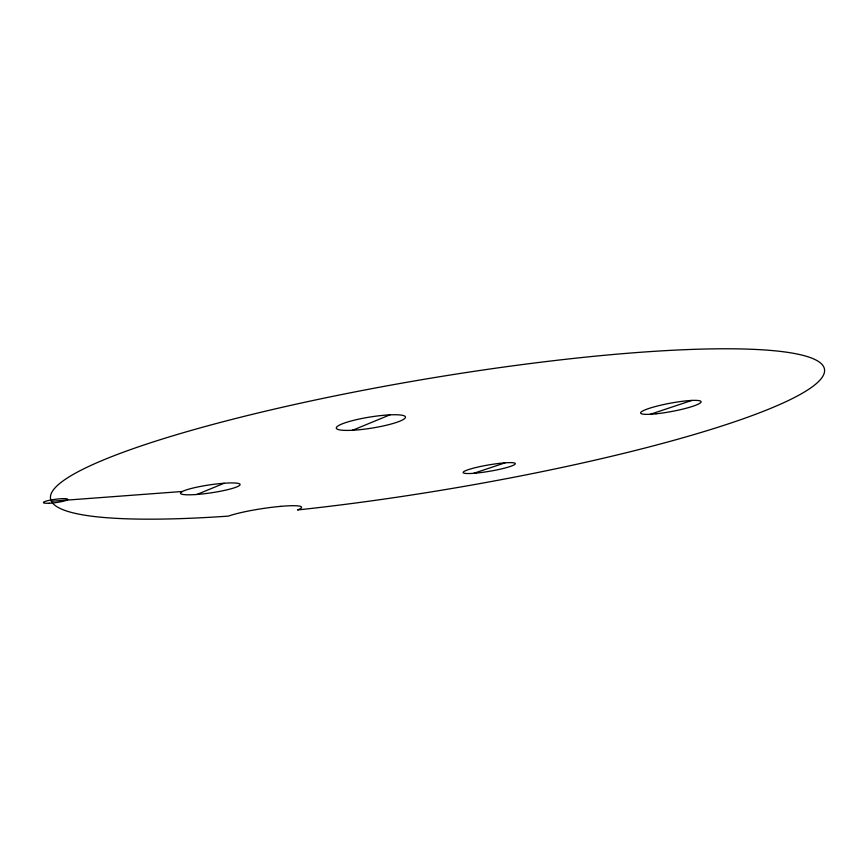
<?xml version="1.0" encoding="UTF-8"?>
<svg xmlns="http://www.w3.org/2000/svg" width="868" height="868" viewBox="0 0 868 868"><rect width="100%" height="100%" fill="white"/><g stroke="black" fill="none" stroke-linecap="round" stroke-linejoin="round"><path stroke-width="1.3" d="M196.993 494.456L224.139 483.248M352.56 430.268L389.96 414.828M473.787 473.299L505.089 462.828M650.392 414.264L691.861 400.408M51.386 501.27L182.345 491.483M475.816 473.125A26.431 3.201 -9.7 0 0 515.299 463.751A26.431 3.201 -9.7 0 0 476.608 467.364A26.431 3.201 -9.7 0 0 475.816 473.125M656.056 413.808A30.727 4.199 -10.6 0 0 701.094 401.732A30.727 4.199 -10.6 0 0 655.503 406.506A30.727 4.199 -10.6 0 0 656.056 413.808M195.604 494.554A30.141 4.047 -8.4 0 0 240.1 484.528A30.141 4.047 -8.4 0 0 195.126 487.545A30.141 4.047 -8.4 0 0 195.604 494.554M352.961 430.235A35.045 5.62 -9.1 0 0 405.497 417.269A35.045 5.62 -9.1 0 0 354.22 420.188A35.045 5.62 -9.1 0 0 352.961 430.235M280.831 506.348A39.537 4.568 -8.7 0 0 228.436 516.113A392.369 56.138 -9.5 0 1 237.311 418.072A392.369 56.138 -9.5 0 1 823.157 365.905A392.369 56.138 -9.5 0 1 297.518 509.961A39.537 4.568 -8.7 0 0 280.831 506.348M49.161 503.234A12.271 1.682 -7.6 0 0 67.726 499.415A12.271 1.682 -7.6 0 0 49.812 500.207A12.271 1.682 -7.6 0 0 49.161 503.234"/></g></svg>
